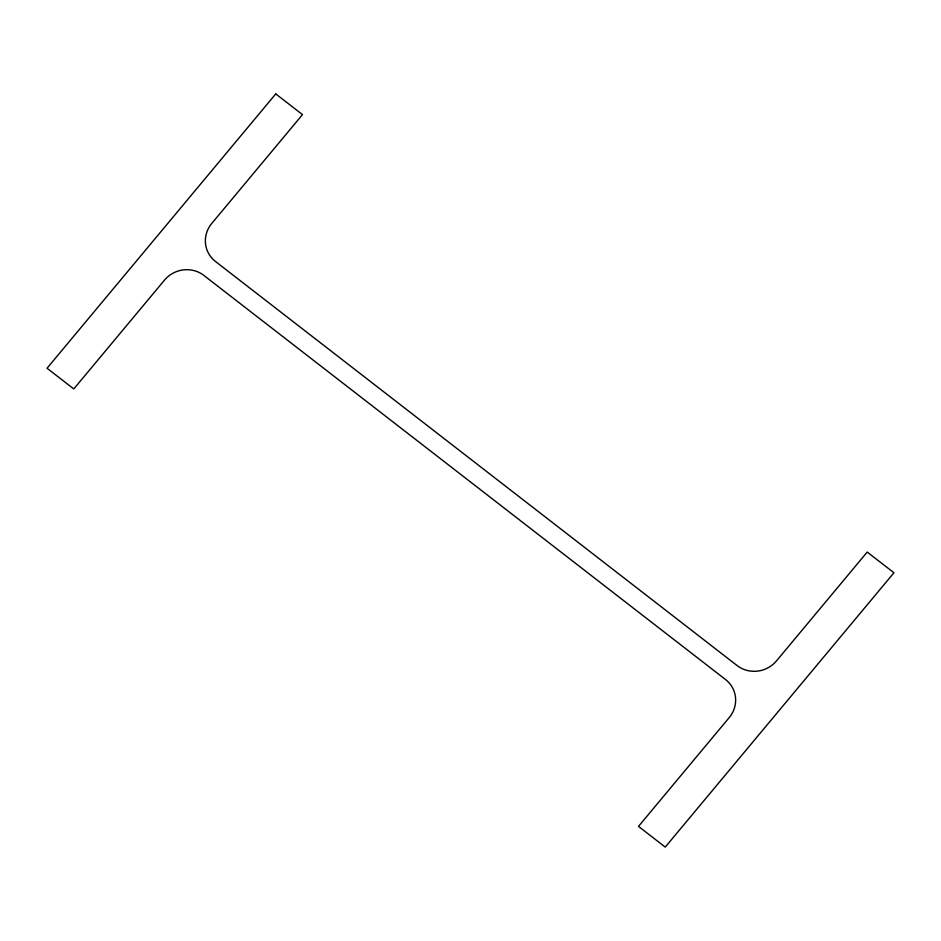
<?xml version="1.0" encoding="UTF-8"?>
<svg xmlns="http://www.w3.org/2000/svg" width="941" height="941" viewBox="0 0 941 941"><rect width="100%" height="100%" fill="white"/><g stroke="black" fill="none" stroke-linecap="round" stroke-linejoin="round"><path stroke-width="1.41" d="M275.76 93.9L47.05 368.237L73.786 388.939L164.51 280.112A28.101 26.971 -20.7 0 1 203.891 275.442L725.487 679.496A28.101 26.971 -20.7 0 1 729.24 717.56L638.504 826.386L665.24 847.1L893.95 572.763L867.214 552.061L776.49 660.888A28.101 26.971 -20.7 0 1 737.109 665.558L215.513 261.504A28.101 26.971 -20.7 0 1 211.76 223.44L302.496 114.614L275.76 93.9"/></g></svg>
